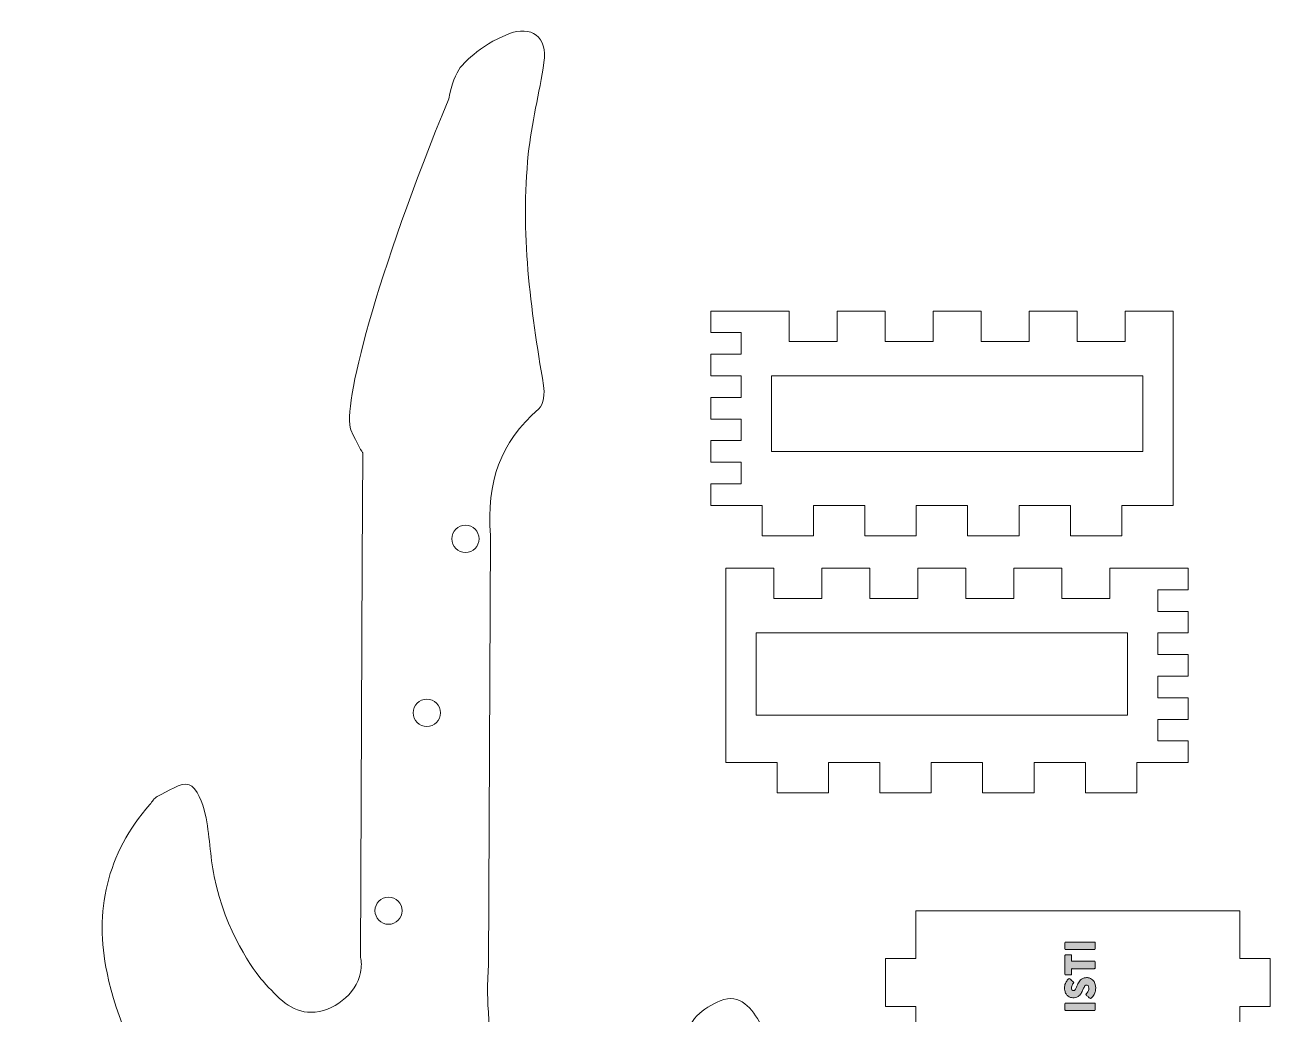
# Model space of a CAD drawing. Header units: millimetres. Extents: x 33 to 239, y -25 to 292.
# Drawn here: x 33.2 to 238.2, y 128.9 to 291.7 of the extents above; entities that cross this region are included whole.
import ezdxf

# ---------------------------------------------------------------- set-up
doc = ezdxf.new("R2010")
doc.units = ezdxf.units.MM
doc.header["$MEASUREMENT"] = 0
doc.layers.add('Layer 1', color=7, linetype='Continuous', lineweight=0)

msp = doc.modelspace()

# ---------------------------------------------------------------- hatches: boundary and pattern name
at = {"layer": 'Layer 1', "true_color": 0x8c8f8e, "transparency": 33554687}
h = msp.add_hatch(color=252, dxfattribs=at)
h.dxf.hatch_style = 2
edge = h.paths.add_edge_path()
edge.add_spline(control_points=[(209.37, 140.72), (209.43, 140.64), (209.43, 140.64), (209.43, 140.53), (209.43, 140.24), (209.43, 139.95), (209.43, 139.66), (209.43, 139.64), (209.43, 139.62), (209.43, 139.6), (209.44, 139.53), (209.38, 139.47), (209.31, 139.47), (209.28, 139.47), (209.25, 139.47), (209.23, 139.47), (207.7, 139.47), (206.17, 139.47), (204.65, 139.47), (204.62, 139.47), (204.59, 139.47), (204.56, 139.47), (204.49, 139.48), (204.44, 139.53), (204.44, 139.6), (204.44, 139.73), (204.44, 139.85), (204.44, 139.98), (204.44, 140.15), (204.44, 140.33), (204.44, 140.5), (204.44, 140.59), (204.45, 140.66), (204.51, 140.72), (206.13, 140.72), (207.75, 140.72), (209.37, 140.72)], knot_values=[0, 0, 0, 0, 1, 1, 1, 2, 2, 2, 3, 3, 3, 4, 4, 4, 5, 5, 5, 6, 6, 6, 7, 7, 7, 8, 8, 8, 9, 9, 9, 10, 10, 10, 11, 11, 11, 12, 12, 12, 12], degree=3, periodic=0)
h = msp.add_hatch(color=252, dxfattribs=at)
h.dxf.hatch_style = 2
edge = h.paths.add_edge_path()
edge.add_spline(control_points=[(207.45, 136.34), (206.86, 136.34), (206.28, 136.34), (205.69, 136.34), (205.66, 136.34), (205.63, 136.35), (205.6, 136.34), (205.55, 136.34), (205.54, 136.33), (205.54, 136.29), (205.54, 136.19), (205.54, 136.09), (205.54, 135.99), (205.54, 135.82), (205.54, 135.66), (205.54, 135.5), (205.54, 135.47), (205.54, 135.44), (205.54, 135.42), (205.54, 135.35), (205.5, 135.32), (205.44, 135.31), (205.42, 135.31), (205.4, 135.31), (205.37, 135.31), (205.12, 135.31), (204.87, 135.31), (204.62, 135.31), (204.5, 135.3), (204.44, 135.34), (204.44, 135.49), (204.44, 136.48), (204.44, 137.46), (204.44, 138.45), (204.44, 138.47), (204.44, 138.49), (204.44, 138.5), (204.45, 138.57), (204.48, 138.62), (204.55, 138.63), (204.58, 138.63), (204.6, 138.63), (204.63, 138.63), (204.87, 138.63), (205.11, 138.63), (205.35, 138.63), (205.39, 138.63), (205.44, 138.63), (205.48, 138.62), (205.52, 138.6), (205.54, 138.58), (205.54, 138.53), (205.54, 138.5), (205.54, 138.47), (205.54, 138.44), (205.54, 138.2), (205.54, 137.97), (205.54, 137.73), (205.54, 137.7), (205.54, 137.67), (205.54, 137.64), (205.55, 137.6), (205.56, 137.59), (205.59, 137.59), (205.63, 137.59), (205.67, 137.59), (205.71, 137.59), (206.88, 137.59), (208.05, 137.59), (209.22, 137.59), (209.26, 137.59), (209.29, 137.59), (209.33, 137.58), (209.39, 137.58), (209.42, 137.55), (209.43, 137.48), (209.43, 137.46), (209.43, 137.44), (209.43, 137.42), (209.43, 137.11), (209.43, 136.81), (209.43, 136.51), (209.43, 136.49), (209.43, 136.47), (209.43, 136.45), (209.42, 136.4), (209.38, 136.35), (209.33, 136.35), (209.29, 136.34), (209.26, 136.34), (209.23, 136.34), (208.63, 136.34), (208.04, 136.34), (207.45, 136.34)], knot_values=[0, 0, 0, 0, 1, 1, 1, 2, 2, 2, 3, 3, 3, 4, 4, 4, 5, 5, 5, 6, 6, 6, 7, 7, 7, 8, 8, 8, 9, 9, 9, 10, 10, 10, 11, 11, 11, 12, 12, 12, 13, 13, 13, 14, 14, 14, 15, 15, 15, 16, 16, 16, 17, 17, 17, 18, 18, 18, 19, 19, 19, 20, 20, 20, 21, 21, 21, 22, 22, 22, 23, 23, 23, 24, 24, 24, 25, 25, 25, 26, 26, 26, 27, 27, 27, 28, 28, 28, 29, 29, 29, 30, 30, 30, 31, 31, 31, 31], degree=3, periodic=0)
h = msp.add_hatch(color=252, dxfattribs=at)
h.dxf.hatch_style = 2
edge = h.paths.add_edge_path()
edge.add_spline(control_points=[(204.39, 133.16), (204.38, 133.41), (204.43, 133.65), (204.52, 133.89), (204.59, 134.08), (204.7, 134.26), (204.83, 134.43), (204.9, 134.51), (204.97, 134.59), (205.04, 134.67), (205.11, 134.73), (205.17, 134.74), (205.24, 134.68), (205.34, 134.59), (205.45, 134.5), (205.55, 134.42), (205.64, 134.35), (205.72, 134.27), (205.81, 134.2), (205.96, 134.08), (205.91, 134.03), (205.84, 133.93), (205.75, 133.83), (205.68, 133.71), (205.62, 133.59), (205.53, 133.42), (205.5, 133.23), (205.54, 133.04), (205.6, 132.76), (205.83, 132.7), (206, 132.77), (206.07, 132.79), (206.12, 132.84), (206.16, 132.9), (206.2, 132.96), (206.23, 133.02), (206.26, 133.09), (206.38, 133.34), (206.48, 133.6), (206.6, 133.85), (206.71, 134.08), (206.83, 134.3), (207.02, 134.48), (207.24, 134.71), (207.52, 134.84), (207.84, 134.85), (208.04, 134.87), (208.24, 134.87), (208.43, 134.81), (208.72, 134.74), (208.95, 134.58), (209.13, 134.35), (209.29, 134.16), (209.38, 133.94), (209.45, 133.71), (209.49, 133.53), (209.51, 133.36), (209.52, 133.19), (209.52, 133.01), (209.5, 132.83), (209.46, 132.65), (209.42, 132.45), (209.35, 132.26), (209.25, 132.08), (209.13, 131.85), (208.97, 131.66), (208.77, 131.5), (208.76, 131.48), (208.74, 131.47), (208.72, 131.46), (208.66, 131.42), (208.63, 131.42), (208.56, 131.47), (208.49, 131.53), (208.41, 131.59), (208.34, 131.66), (208.22, 131.76), (208.1, 131.87), (207.98, 131.97), (207.87, 132.07), (207.87, 132.09), (207.96, 132.21), (208.05, 132.31), (208.14, 132.42), (208.22, 132.54), (208.37, 132.8), (208.42, 133.07), (208.35, 133.36), (208.32, 133.5), (208.24, 133.61), (208.09, 133.65), (207.96, 133.68), (207.82, 133.64), (207.74, 133.54), (207.7, 133.49), (207.67, 133.44), (207.65, 133.38), (207.57, 133.21), (207.49, 133.04), (207.41, 132.87), (207.32, 132.67), (207.24, 132.47), (207.12, 132.28), (206.99, 132.07), (206.83, 131.88), (206.61, 131.74), (206.48, 131.66), (206.35, 131.61), (206.2, 131.58), (206.05, 131.54), (205.9, 131.54), (205.75, 131.55), (205.47, 131.56), (205.2, 131.64), (204.97, 131.82), (204.84, 131.92), (204.73, 132.04), (204.64, 132.18), (204.54, 132.35), (204.47, 132.53), (204.43, 132.72), (204.4, 132.87), (204.38, 133.01), (204.39, 133.16)], knot_values=[0, 0, 0, 0, 1, 1, 1, 2, 2, 2, 3, 3, 3, 4, 4, 4, 5, 5, 5, 6, 6, 6, 7, 7, 7, 8, 8, 8, 9, 9, 9, 10, 10, 10, 11, 11, 11, 12, 12, 12, 13, 13, 13, 14, 14, 14, 15, 15, 15, 16, 16, 16, 17, 17, 17, 18, 18, 18, 19, 19, 19, 20, 20, 20, 21, 21, 21, 22, 22, 22, 23, 23, 23, 24, 24, 24, 25, 25, 25, 26, 26, 26, 27, 27, 27, 28, 28, 28, 29, 29, 29, 30, 30, 30, 31, 31, 31, 32, 32, 32, 33, 33, 33, 34, 34, 34, 35, 35, 35, 36, 36, 36, 37, 37, 37, 38, 38, 38, 39, 39, 39, 40, 40, 40, 41, 41, 41, 41], degree=3, periodic=0)
h = msp.add_hatch(color=252, dxfattribs=at)
h.dxf.hatch_style = 2
edge = h.paths.add_edge_path()
edge.add_spline(control_points=[(206.95, 130.68), (207.7, 130.68), (208.46, 130.68), (209.22, 130.68), (209.25, 130.68), (209.29, 130.68), (209.33, 130.68), (209.39, 130.68), (209.42, 130.64), (209.43, 130.59), (209.43, 130.56), (209.43, 130.53), (209.43, 130.51), (209.43, 130.21), (209.43, 129.91), (209.43, 129.61), (209.43, 129.59), (209.43, 129.57), (209.43, 129.54), (209.42, 129.48), (209.39, 129.45), (209.33, 129.44), (209.3, 129.44), (209.27, 129.44), (209.25, 129.44), (207.71, 129.44), (206.17, 129.44), (204.63, 129.44), (204.6, 129.44), (204.58, 129.44), (204.55, 129.44), (204.49, 129.45), (204.45, 129.5), (204.44, 129.56), (204.44, 129.58), (204.44, 129.61), (204.44, 129.64), (204.44, 129.92), (204.44, 130.2), (204.44, 130.48), (204.44, 130.65), (204.48, 130.69), (204.64, 130.68), (205.41, 130.68), (206.18, 130.68), (206.95, 130.68)], knot_values=[0, 0, 0, 0, 1, 1, 1, 2, 2, 2, 3, 3, 3, 4, 4, 4, 5, 5, 5, 6, 6, 6, 7, 7, 7, 8, 8, 8, 9, 9, 9, 10, 10, 10, 11, 11, 11, 12, 12, 12, 13, 13, 13, 14, 14, 14, 15, 15, 15, 15], degree=3, periodic=0)

# ---------------------------------------------------------------- linework, layer by layer
at = {"layer": 'Layer 1', "color": 1, "lineweight": 0, "true_color": 0xff0000}
for p, q in [((159.05, 244.61), (146.14, 244.61)), ((146.14, 244.61), (146.14, 241.06)), ((159.05, 239.61), (159.05, 244.61)), ((174.85, 244.61), (166.95, 244.61)), ((166.95, 244.61), (166.95, 239.61)), ((174.85, 239.61), (174.85, 244.61)), ((190.65, 244.61), (182.75, 244.61)), ((182.75, 244.61), (182.75, 239.61)), ((190.65, 239.61), (190.65, 244.61)), ((206.46, 244.61), (198.56, 244.61)), ((198.56, 244.61), (198.56, 239.61)), ((206.46, 239.61), (206.46, 244.61)), ((222.26, 244.61), (214.36, 244.61)), ((214.36, 244.61), (214.36, 239.61)), ((222.26, 212.61), (222.26, 244.61)), ((146.14, 241.06), (151.14, 241.06)), ((151.14, 241.06), (151.14, 237.5)), ((166.95, 239.61), (159.05, 239.61)), ((182.75, 239.61), (174.85, 239.61)), ((198.56, 239.61), (190.65, 239.61)), ((214.36, 239.61), (206.46, 239.61)), ((146.14, 237.5), (146.14, 233.95)), ((151.14, 237.5), (146.14, 237.5)), ((146.14, 233.95), (151.14, 233.95)), ((151.14, 233.95), (151.14, 230.39)), ((151.14, 230.39), (146.14, 230.39)), ((146.14, 230.39), (146.14, 226.83)), ((146.14, 226.83), (151.14, 226.83)), ((151.14, 226.83), (151.14, 223.28)), ((151.14, 223.28), (146.14, 223.28)), ((146.14, 223.28), (146.14, 219.72)), ((88.83, 221.28), (88.77, 203.42)), ((146.14, 219.72), (151.14, 219.72)), ((151.14, 219.72), (151.14, 216.17)), ((151.14, 216.17), (146.14, 216.17)), ((146.14, 216.17), (146.14, 212.61)), ((146.14, 212.61), (154.6, 212.61)), ((154.6, 212.61), (154.6, 207.61)), ((163.06, 207.61), (163.06, 212.61)), ((163.06, 212.61), (171.52, 212.61)), ((171.52, 212.61), (171.52, 207.61)), ((179.97, 207.61), (179.97, 212.61)), ((179.97, 212.61), (188.43, 212.61)), ((188.43, 212.61), (188.43, 207.61)), ((196.89, 207.61), (196.89, 212.61)), ((196.89, 212.61), (205.35, 212.61)), ((205.35, 212.61), (205.35, 207.61)), ((213.81, 207.61), (213.81, 212.61)), ((213.81, 212.61), (222.26, 212.61)), ((109.56, 136.69), (109.85, 207.67)), ((154.6, 207.61), (163.06, 207.61)), ((171.52, 207.61), (179.97, 207.61)), ((188.43, 207.61), (196.89, 207.61)), ((205.35, 207.61), (213.81, 207.61)), ((88.77, 203.42), (88.5, 138.18)), ((148.61, 202.28), (148.61, 170.28)), ((156.52, 202.28), (148.61, 202.28)), ((156.52, 197.28), (156.52, 202.28)), ((172.32, 202.28), (164.42, 202.28)), ((164.42, 202.28), (164.42, 197.28)), ((172.32, 197.28), (172.32, 202.28)), ((188.12, 202.28), (180.22, 202.28)), ((180.22, 202.28), (180.22, 197.28)), ((188.12, 197.28), (188.12, 202.28)), ((203.93, 202.28), (196.03, 202.28)), ((196.03, 202.28), (196.03, 197.28)), ((203.93, 197.28), (203.93, 202.28)), ((224.73, 202.28), (211.83, 202.28)), ((211.83, 202.28), (211.83, 197.28)), ((224.73, 198.72), (224.73, 202.28)), ((164.42, 197.28), (156.52, 197.28)), ((180.22, 197.28), (172.32, 197.28)), ((196.03, 197.28), (188.12, 197.28)), ((211.83, 197.28), (203.93, 197.28)), ((219.73, 195.17), (219.73, 198.72)), ((219.73, 198.72), (224.73, 198.72)), ((224.73, 195.17), (219.73, 195.17)), ((224.73, 191.61), (224.73, 195.17)), ((219.73, 188.06), (219.73, 191.61)), ((219.73, 191.61), (224.73, 191.61)), ((224.73, 188.06), (219.73, 188.06)), ((224.73, 184.5), (224.73, 188.06)), ((219.73, 180.95), (219.73, 184.5)), ((219.73, 184.5), (224.73, 184.5)), ((224.73, 180.95), (219.73, 180.95)), ((224.73, 177.39), (224.73, 180.95)), ((219.73, 173.83), (219.73, 177.39)), ((219.73, 177.39), (224.73, 177.39)), ((224.73, 173.83), (219.73, 173.83)), ((224.73, 170.28), (224.73, 173.83)), ((148.61, 170.28), (157.07, 170.28)), ((157.07, 170.28), (157.07, 165.28)), ((165.53, 165.28), (165.53, 170.28)), ((165.53, 170.28), (173.99, 170.28)), ((173.99, 170.28), (173.99, 165.28)), ((182.44, 165.28), (182.44, 170.28)), ((182.44, 170.28), (190.9, 170.28)), ((190.9, 170.28), (190.9, 165.28)), ((199.36, 165.28), (199.36, 170.28)), ((199.36, 170.28), (207.82, 170.28)), ((207.82, 170.28), (207.82, 165.28)), ((216.28, 165.28), (216.28, 170.28)), ((216.28, 170.28), (224.73, 170.28)), ((157.07, 165.28), (165.53, 165.28)), ((173.99, 165.28), (182.44, 165.28)), ((190.9, 165.28), (199.36, 165.28)), ((207.82, 165.28), (216.28, 165.28))]:
    msp.add_line(p, q, dxfattribs=at)
for points in [[(165.53, 239.61)], [(160.47, 197.28)], [(161.95, 197.28)], [(163.06, 197.28)], [(233.23, 122.19), (233.23, 130.09), (238.23, 130.09), (238.23, 137.99), (233.23, 137.99), (233.23, 145.89), (179.89, 145.89), (179.89, 137.99), (174.89, 137.99), (174.89, 130.09), (179.89, 130.09), (179.89, 122.19)]]:
    msp.add_lwpolyline(points, dxfattribs=at)
for points in [[(217.26, 233.95), (217.26, 221.5), (156.14, 221.5), (156.14, 233.95)], [(153.61, 178.07), (153.61, 191.61), (214.73, 191.61), (214.73, 178.07)]]:
    msp.add_lwpolyline(points, close=True, dxfattribs=at)
for centre in [(105.75, 207.11), (99.39, 178.46), (93.09, 145.89)]:
    msp.add_circle(centre, 2.24, dxfattribs=at)
for points, knots in [([(109.85, 207.67), (109.24, 216.48), (111.39, 222.95), (117.85, 228.52), (118.64, 229.21), (118.83, 231.14), (118.62, 232.38), (116.44, 244.99), (114.78, 257.64), (116.1, 270.44), (116.62, 275.51), (117.92, 280.5), (118.68, 285.55), (119.31, 289.76), (116.62, 291.73), (112.76, 290.21), (107.97, 288.33), (105.13, 285.05), (104.9, 284.7), (104.3, 283.75), (103.37, 282.02), (103.01, 279.55)], [0, 0, 0, 0, 1, 1, 1, 2, 2, 2, 3, 3, 3, 4, 4, 4, 5, 5, 5, 6, 6, 6, 7, 7, 7, 7]), ([(103.01, 279.55), (91.06, 250.7), (85.4, 228.65), (86.9, 225.07), (87.92, 222.63), (88.83, 221.28), (88.83, 221.28)], [0, 0, 0, 0, 1, 1, 1, 2, 2, 2, 2]), ([(80.37, 129.16), (77.1, 129.13), (74.89, 131.56), (72.44, 134.26), (70.92, 135.94), (66.23, 142.4), (64.38, 151.53), (63.69, 154.91), (63.65, 158.42), (62.91, 161.78), (62.5, 163.59), (61.56, 166.17), (60.25, 166.63), (58.89, 167.11), (56.75, 165.48), (55, 164.67)], [0, 0, 0, 0, 1, 1, 1, 2, 2, 2, 3, 3, 3, 4, 4, 4, 5, 5, 5, 5]), ([(55, 164.67), (54.5, 164.44), (54.18, 163.82), (53.78, 163.38), (46.69, 155.34), (44.61, 145.65), (46.74, 135.64), (48.35, 128.08), (51.8, 120.85), (54.93, 113.69), (58.84, 104.74), (62.62, 95.68), (60.35, 85.81), (58.88, 79.42), (56.23, 73.21), (53.42, 67.24), (48.82, 57.44), (43.13, 48.14), (38.88, 38.22), (33.75, 26.26), (33.22, 14.12), (41.51, 2.94), (48.41, -6.37), (57.18, -13.36), (67.96, -17.69), (76.77, -21.23), (86.04, -22.72), (95.45, -23.58), (108.23, -24.75), (120.99, -24.73), (133.48, -21.58), (143.4, -19.07), (152.69, -14.93), (159.56, -6.92), (168.94, 4.03), (170.19, 16.69), (165.41, 29.66), (161.43, 40.45), (156.28, 50.83), (151.24, 61.19), (145.86, 72.27), (145.64, 83.1), (151.2, 94.13), (152.9, 97.51), (154.44, 101.03), (155.6, 104.63), (158.06, 112.24), (158.27, 119.88), (154.37, 127.16), (153.01, 129.7), (150.98, 132.42), (147.7, 131.05), (144.84, 129.85), (142.27, 127.94), (141.83, 124.04), (141.46, 120.8), (140.28, 117.56), (138.95, 114.55), (138.61, 113.77), (136.4, 109.21), (131.73, 107.18), (125.48, 104.48), (119.04, 108.17), (118.74, 108.35), (110.1, 113.48), (109.61, 126.34), (109.42, 131.39), (109.33, 133.63), (109.45, 135.48), (109.56, 136.69)], [0, 0, 0, 0, 1, 1, 1, 2, 2, 2, 3, 3, 3, 4, 4, 4, 5, 5, 5, 6, 6, 6, 7, 7, 7, 8, 8, 8, 9, 9, 9, 10, 10, 10, 11, 11, 11, 12, 12, 12, 13, 13, 13, 14, 14, 14, 15, 15, 15, 16, 16, 16, 17, 17, 17, 18, 18, 18, 19, 19, 19, 20, 20, 20, 21, 21, 21, 22, 22, 22, 23, 23, 23, 23]), ([(88.5, 138.18), (88.61, 137.55), (88.69, 136.69), (88.49, 135.71), (87.77, 132.08), (83.88, 129.2), (80.37, 129.16)], [0, 0, 0, 0, 1, 1, 1, 2, 2, 2, 2])]:
    msp.add_open_spline(points, degree=3, knots=knots, dxfattribs=at)
at = {"layer": 'Layer 1', "color": 18, "lineweight": 0, "true_color": 0x000000}
for points, knots in [([(209.37, 140.72), (209.43, 140.64), (209.43, 140.64), (209.43, 140.53), (209.43, 140.24), (209.43, 139.95), (209.43, 139.66), (209.43, 139.64), (209.43, 139.62), (209.43, 139.6), (209.44, 139.53), (209.38, 139.47), (209.31, 139.47), (209.28, 139.47), (209.25, 139.47), (209.23, 139.47), (207.7, 139.47), (206.17, 139.47), (204.65, 139.47), (204.62, 139.47), (204.59, 139.47), (204.56, 139.47), (204.49, 139.48), (204.44, 139.53), (204.44, 139.6), (204.44, 139.73), (204.44, 139.85), (204.44, 139.98), (204.44, 140.15), (204.44, 140.33), (204.44, 140.5), (204.44, 140.59), (204.45, 140.66), (204.51, 140.72), (206.13, 140.72), (207.75, 140.72), (209.37, 140.72)], [0, 0, 0, 0, 1, 1, 1, 2, 2, 2, 3, 3, 3, 4, 4, 4, 5, 5, 5, 6, 6, 6, 7, 7, 7, 8, 8, 8, 9, 9, 9, 10, 10, 10, 11, 11, 11, 12, 12, 12, 12]), ([(207.45, 136.34), (208.04, 136.34), (208.63, 136.34), (209.23, 136.34), (209.26, 136.34), (209.29, 136.34), (209.33, 136.35), (209.38, 136.35), (209.42, 136.4), (209.43, 136.45), (209.43, 136.47), (209.43, 136.49), (209.43, 136.51), (209.43, 136.81), (209.43, 137.11), (209.43, 137.42), (209.43, 137.44), (209.43, 137.46), (209.43, 137.48), (209.42, 137.55), (209.39, 137.58), (209.33, 137.58), (209.29, 137.59), (209.26, 137.59), (209.22, 137.59), (208.05, 137.59), (206.88, 137.59), (205.71, 137.59), (205.67, 137.59), (205.63, 137.59), (205.59, 137.59), (205.56, 137.59), (205.55, 137.6), (205.54, 137.64), (205.54, 137.67), (205.54, 137.7), (205.54, 137.73), (205.54, 137.97), (205.54, 138.2), (205.54, 138.44), (205.54, 138.47), (205.54, 138.5), (205.54, 138.53), (205.54, 138.58), (205.52, 138.6), (205.48, 138.62), (205.44, 138.63), (205.39, 138.63), (205.35, 138.63), (205.11, 138.63), (204.87, 138.63), (204.63, 138.63), (204.6, 138.63), (204.58, 138.63), (204.55, 138.63), (204.48, 138.62), (204.45, 138.57), (204.44, 138.5), (204.44, 138.49), (204.44, 138.47), (204.44, 138.45), (204.44, 137.46), (204.44, 136.48), (204.44, 135.49), (204.44, 135.34), (204.5, 135.3), (204.62, 135.31), (204.87, 135.31), (205.12, 135.31), (205.37, 135.31), (205.4, 135.31), (205.42, 135.31), (205.44, 135.31), (205.5, 135.32), (205.54, 135.35), (205.54, 135.42), (205.54, 135.44), (205.54, 135.47), (205.54, 135.5), (205.54, 135.66), (205.54, 135.82), (205.54, 135.99), (205.54, 136.09), (205.54, 136.19), (205.54, 136.29), (205.54, 136.33), (205.55, 136.34), (205.6, 136.34), (205.63, 136.35), (205.66, 136.34), (205.69, 136.34), (206.28, 136.34), (206.86, 136.34), (207.45, 136.34)], [0, 0, 0, 0, 1, 1, 1, 2, 2, 2, 3, 3, 3, 4, 4, 4, 5, 5, 5, 6, 6, 6, 7, 7, 7, 8, 8, 8, 9, 9, 9, 10, 10, 10, 11, 11, 11, 12, 12, 12, 13, 13, 13, 14, 14, 14, 15, 15, 15, 16, 16, 16, 17, 17, 17, 18, 18, 18, 19, 19, 19, 20, 20, 20, 21, 21, 21, 22, 22, 22, 23, 23, 23, 24, 24, 24, 25, 25, 25, 26, 26, 26, 27, 27, 27, 28, 28, 28, 29, 29, 29, 30, 30, 30, 31, 31, 31, 31]), ([(207.45, 136.34), (206.86, 136.34), (206.28, 136.34), (205.69, 136.34), (205.66, 136.34), (205.63, 136.35), (205.6, 136.34), (205.55, 136.34), (205.54, 136.33), (205.54, 136.29), (205.54, 136.19), (205.54, 136.09), (205.54, 135.99), (205.54, 135.82), (205.54, 135.66), (205.54, 135.5), (205.54, 135.47), (205.54, 135.44), (205.54, 135.42), (205.54, 135.35), (205.5, 135.32), (205.44, 135.31), (205.42, 135.31), (205.4, 135.31), (205.37, 135.31), (205.12, 135.31), (204.87, 135.31), (204.62, 135.31), (204.5, 135.3), (204.44, 135.34), (204.44, 135.49), (204.44, 136.48), (204.44, 137.46), (204.44, 138.45), (204.44, 138.47), (204.44, 138.49), (204.44, 138.5), (204.45, 138.57), (204.48, 138.62), (204.55, 138.63), (204.58, 138.63), (204.6, 138.63), (204.63, 138.63), (204.87, 138.63), (205.11, 138.63), (205.35, 138.63), (205.39, 138.63), (205.44, 138.63), (205.48, 138.62), (205.52, 138.6), (205.54, 138.58), (205.54, 138.53), (205.54, 138.5), (205.54, 138.47), (205.54, 138.44), (205.54, 138.2), (205.54, 137.97), (205.54, 137.73), (205.54, 137.7), (205.54, 137.67), (205.54, 137.64), (205.55, 137.6), (205.56, 137.59), (205.59, 137.59), (205.63, 137.59), (205.67, 137.59), (205.71, 137.59), (206.88, 137.59), (208.05, 137.59), (209.22, 137.59), (209.26, 137.59), (209.29, 137.59), (209.33, 137.58), (209.39, 137.58), (209.42, 137.55), (209.43, 137.48), (209.43, 137.46), (209.43, 137.44), (209.43, 137.42), (209.43, 137.11), (209.43, 136.81), (209.43, 136.51), (209.43, 136.49), (209.43, 136.47), (209.43, 136.45), (209.42, 136.4), (209.38, 136.35), (209.33, 136.35), (209.29, 136.34), (209.26, 136.34), (209.23, 136.34), (208.63, 136.34), (208.04, 136.34), (207.45, 136.34)], [0, 0, 0, 0, 1, 1, 1, 2, 2, 2, 3, 3, 3, 4, 4, 4, 5, 5, 5, 6, 6, 6, 7, 7, 7, 8, 8, 8, 9, 9, 9, 10, 10, 10, 11, 11, 11, 12, 12, 12, 13, 13, 13, 14, 14, 14, 15, 15, 15, 16, 16, 16, 17, 17, 17, 18, 18, 18, 19, 19, 19, 20, 20, 20, 21, 21, 21, 22, 22, 22, 23, 23, 23, 24, 24, 24, 25, 25, 25, 26, 26, 26, 27, 27, 27, 28, 28, 28, 29, 29, 29, 30, 30, 30, 31, 31, 31, 31]), ([(204.39, 133.16), (204.38, 133.01), (204.4, 132.87), (204.43, 132.72), (204.47, 132.53), (204.54, 132.35), (204.64, 132.18), (204.73, 132.04), (204.84, 131.92), (204.97, 131.82), (205.2, 131.64), (205.47, 131.56), (205.75, 131.55), (205.9, 131.54), (206.05, 131.54), (206.2, 131.58), (206.35, 131.61), (206.48, 131.66), (206.61, 131.74), (206.83, 131.88), (206.99, 132.07), (207.12, 132.28), (207.24, 132.47), (207.32, 132.67), (207.41, 132.87), (207.49, 133.04), (207.57, 133.21), (207.65, 133.38), (207.67, 133.44), (207.7, 133.49), (207.74, 133.54), (207.82, 133.64), (207.96, 133.68), (208.09, 133.65), (208.24, 133.61), (208.32, 133.5), (208.35, 133.36), (208.42, 133.07), (208.37, 132.8), (208.22, 132.54), (208.14, 132.42), (208.05, 132.31), (207.96, 132.21), (207.87, 132.09), (207.87, 132.07), (207.98, 131.97), (208.1, 131.87), (208.22, 131.76), (208.34, 131.66), (208.41, 131.59), (208.49, 131.53), (208.56, 131.47), (208.63, 131.42), (208.66, 131.42), (208.72, 131.46), (208.74, 131.47), (208.76, 131.48), (208.77, 131.5), (208.97, 131.66), (209.13, 131.85), (209.25, 132.08), (209.35, 132.26), (209.42, 132.45), (209.46, 132.65), (209.5, 132.83), (209.52, 133.01), (209.52, 133.19), (209.51, 133.36), (209.49, 133.53), (209.45, 133.71), (209.38, 133.94), (209.29, 134.16), (209.13, 134.35), (208.95, 134.58), (208.72, 134.74), (208.43, 134.81), (208.24, 134.87), (208.04, 134.87), (207.84, 134.85), (207.52, 134.84), (207.24, 134.71), (207.02, 134.48), (206.83, 134.3), (206.71, 134.08), (206.6, 133.85), (206.48, 133.6), (206.38, 133.34), (206.26, 133.09), (206.23, 133.02), (206.2, 132.96), (206.16, 132.9), (206.12, 132.84), (206.07, 132.79), (206, 132.77), (205.83, 132.7), (205.6, 132.76), (205.54, 133.04), (205.5, 133.23), (205.53, 133.42), (205.62, 133.59), (205.68, 133.71), (205.75, 133.83), (205.84, 133.93), (205.91, 134.03), (205.96, 134.08), (205.81, 134.2), (205.72, 134.27), (205.64, 134.35), (205.55, 134.42), (205.45, 134.5), (205.34, 134.59), (205.24, 134.68), (205.17, 134.74), (205.11, 134.73), (205.04, 134.67), (204.97, 134.59), (204.9, 134.51), (204.83, 134.43), (204.7, 134.26), (204.59, 134.08), (204.52, 133.89), (204.43, 133.65), (204.38, 133.41), (204.39, 133.16)], [0, 0, 0, 0, 1, 1, 1, 2, 2, 2, 3, 3, 3, 4, 4, 4, 5, 5, 5, 6, 6, 6, 7, 7, 7, 8, 8, 8, 9, 9, 9, 10, 10, 10, 11, 11, 11, 12, 12, 12, 13, 13, 13, 14, 14, 14, 15, 15, 15, 16, 16, 16, 17, 17, 17, 18, 18, 18, 19, 19, 19, 20, 20, 20, 21, 21, 21, 22, 22, 22, 23, 23, 23, 24, 24, 24, 25, 25, 25, 26, 26, 26, 27, 27, 27, 28, 28, 28, 29, 29, 29, 30, 30, 30, 31, 31, 31, 32, 32, 32, 33, 33, 33, 34, 34, 34, 35, 35, 35, 36, 36, 36, 37, 37, 37, 38, 38, 38, 39, 39, 39, 40, 40, 40, 41, 41, 41, 41]), ([(204.39, 133.16), (204.38, 133.41), (204.43, 133.65), (204.52, 133.89), (204.59, 134.08), (204.7, 134.26), (204.83, 134.43), (204.9, 134.51), (204.97, 134.59), (205.04, 134.67), (205.11, 134.73), (205.17, 134.74), (205.24, 134.68), (205.34, 134.59), (205.45, 134.5), (205.55, 134.42), (205.64, 134.35), (205.72, 134.27), (205.81, 134.2), (205.96, 134.08), (205.91, 134.03), (205.84, 133.93), (205.75, 133.83), (205.68, 133.71), (205.62, 133.59), (205.53, 133.42), (205.5, 133.23), (205.54, 133.04), (205.6, 132.76), (205.83, 132.7), (206, 132.77), (206.07, 132.79), (206.12, 132.84), (206.16, 132.9), (206.2, 132.96), (206.23, 133.02), (206.26, 133.09), (206.38, 133.34), (206.48, 133.6), (206.6, 133.85), (206.71, 134.08), (206.83, 134.3), (207.02, 134.48), (207.24, 134.71), (207.52, 134.84), (207.84, 134.85), (208.04, 134.87), (208.24, 134.87), (208.43, 134.81), (208.72, 134.74), (208.95, 134.58), (209.13, 134.35), (209.29, 134.16), (209.38, 133.94), (209.45, 133.71), (209.49, 133.53), (209.51, 133.36), (209.52, 133.19), (209.52, 133.01), (209.5, 132.83), (209.46, 132.65), (209.42, 132.45), (209.35, 132.26), (209.25, 132.08), (209.13, 131.85), (208.97, 131.66), (208.77, 131.5), (208.76, 131.48), (208.74, 131.47), (208.72, 131.46), (208.66, 131.42), (208.63, 131.42), (208.56, 131.47), (208.49, 131.53), (208.41, 131.59), (208.34, 131.66), (208.22, 131.76), (208.1, 131.87), (207.98, 131.97), (207.87, 132.07), (207.87, 132.09), (207.96, 132.21), (208.05, 132.31), (208.14, 132.42), (208.22, 132.54), (208.37, 132.8), (208.42, 133.07), (208.35, 133.36), (208.32, 133.5), (208.24, 133.61), (208.09, 133.65), (207.96, 133.68), (207.82, 133.64), (207.74, 133.54), (207.7, 133.49), (207.67, 133.44), (207.65, 133.38), (207.57, 133.21), (207.49, 133.04), (207.41, 132.87), (207.32, 132.67), (207.24, 132.47), (207.12, 132.28), (206.99, 132.07), (206.83, 131.88), (206.61, 131.74), (206.48, 131.66), (206.35, 131.61), (206.2, 131.58), (206.05, 131.54), (205.9, 131.54), (205.75, 131.55), (205.47, 131.56), (205.2, 131.64), (204.97, 131.82), (204.84, 131.92), (204.73, 132.04), (204.64, 132.18), (204.54, 132.35), (204.47, 132.53), (204.43, 132.72), (204.4, 132.87), (204.38, 133.01), (204.39, 133.16)], [0, 0, 0, 0, 1, 1, 1, 2, 2, 2, 3, 3, 3, 4, 4, 4, 5, 5, 5, 6, 6, 6, 7, 7, 7, 8, 8, 8, 9, 9, 9, 10, 10, 10, 11, 11, 11, 12, 12, 12, 13, 13, 13, 14, 14, 14, 15, 15, 15, 16, 16, 16, 17, 17, 17, 18, 18, 18, 19, 19, 19, 20, 20, 20, 21, 21, 21, 22, 22, 22, 23, 23, 23, 24, 24, 24, 25, 25, 25, 26, 26, 26, 27, 27, 27, 28, 28, 28, 29, 29, 29, 30, 30, 30, 31, 31, 31, 32, 32, 32, 33, 33, 33, 34, 34, 34, 35, 35, 35, 36, 36, 36, 37, 37, 37, 38, 38, 38, 39, 39, 39, 40, 40, 40, 41, 41, 41, 41]), ([(206.95, 130.68), (206.18, 130.68), (205.41, 130.68), (204.64, 130.68), (204.48, 130.69), (204.44, 130.65), (204.44, 130.48), (204.44, 130.2), (204.44, 129.92), (204.44, 129.64), (204.44, 129.61), (204.44, 129.58), (204.44, 129.56), (204.45, 129.5), (204.49, 129.45), (204.55, 129.44), (204.58, 129.44), (204.6, 129.44), (204.63, 129.44), (206.17, 129.44), (207.71, 129.44), (209.25, 129.44), (209.27, 129.44), (209.3, 129.44), (209.33, 129.44), (209.39, 129.45), (209.42, 129.48), (209.43, 129.54), (209.43, 129.57), (209.43, 129.59), (209.43, 129.61), (209.43, 129.91), (209.43, 130.21), (209.43, 130.51), (209.43, 130.53), (209.43, 130.56), (209.43, 130.59), (209.42, 130.64), (209.39, 130.68), (209.33, 130.68), (209.29, 130.68), (209.25, 130.68), (209.22, 130.68), (208.46, 130.68), (207.7, 130.68), (206.95, 130.68)], [0, 0, 0, 0, 1, 1, 1, 2, 2, 2, 3, 3, 3, 4, 4, 4, 5, 5, 5, 6, 6, 6, 7, 7, 7, 8, 8, 8, 9, 9, 9, 10, 10, 10, 11, 11, 11, 12, 12, 12, 13, 13, 13, 14, 14, 14, 15, 15, 15, 15]), ([(206.95, 130.68), (207.7, 130.68), (208.46, 130.68), (209.22, 130.68), (209.25, 130.68), (209.29, 130.68), (209.33, 130.68), (209.39, 130.68), (209.42, 130.64), (209.43, 130.59), (209.43, 130.56), (209.43, 130.53), (209.43, 130.51), (209.43, 130.21), (209.43, 129.91), (209.43, 129.61), (209.43, 129.59), (209.43, 129.57), (209.43, 129.54), (209.42, 129.48), (209.39, 129.45), (209.33, 129.44), (209.3, 129.44), (209.27, 129.44), (209.25, 129.44), (207.71, 129.44), (206.17, 129.44), (204.63, 129.44), (204.6, 129.44), (204.58, 129.44), (204.55, 129.44), (204.49, 129.45), (204.45, 129.5), (204.44, 129.56), (204.44, 129.58), (204.44, 129.61), (204.44, 129.64), (204.44, 129.92), (204.44, 130.2), (204.44, 130.48), (204.44, 130.65), (204.48, 130.69), (204.64, 130.68), (205.41, 130.68), (206.18, 130.68), (206.95, 130.68)], [0, 0, 0, 0, 1, 1, 1, 2, 2, 2, 3, 3, 3, 4, 4, 4, 5, 5, 5, 6, 6, 6, 7, 7, 7, 8, 8, 8, 9, 9, 9, 10, 10, 10, 11, 11, 11, 12, 12, 12, 13, 13, 13, 14, 14, 14, 15, 15, 15, 15])]:
    msp.add_open_spline(points, degree=3, knots=knots, dxfattribs=at)
at = {"layer": 'Layer 1'}
for points, knots in [([(209.37, 140.72), (209.43, 140.64), (209.43, 140.64), (209.43, 140.53), (209.43, 140.24), (209.43, 139.95), (209.43, 139.66), (209.43, 139.64), (209.43, 139.62), (209.43, 139.6), (209.44, 139.53), (209.38, 139.47), (209.31, 139.47), (209.28, 139.47), (209.25, 139.47), (209.23, 139.47), (207.7, 139.47), (206.17, 139.47), (204.65, 139.47), (204.62, 139.47), (204.59, 139.47), (204.56, 139.47), (204.49, 139.48), (204.44, 139.53), (204.44, 139.6), (204.44, 139.73), (204.44, 139.85), (204.44, 139.98), (204.44, 140.15), (204.44, 140.33), (204.44, 140.5), (204.44, 140.59), (204.45, 140.66), (204.51, 140.72), (206.13, 140.72), (207.75, 140.72), (209.37, 140.72)], [0, 0, 0, 0, 1, 1, 1, 2, 2, 2, 3, 3, 3, 4, 4, 4, 5, 5, 5, 6, 6, 6, 7, 7, 7, 8, 8, 8, 9, 9, 9, 10, 10, 10, 11, 11, 11, 12, 12, 12, 12]), ([(207.45, 136.34), (206.86, 136.34), (206.28, 136.34), (205.69, 136.34), (205.66, 136.34), (205.63, 136.35), (205.6, 136.34), (205.55, 136.34), (205.54, 136.33), (205.54, 136.29), (205.54, 136.19), (205.54, 136.09), (205.54, 135.99), (205.54, 135.82), (205.54, 135.66), (205.54, 135.5), (205.54, 135.47), (205.54, 135.44), (205.54, 135.42), (205.54, 135.35), (205.5, 135.32), (205.44, 135.31), (205.42, 135.31), (205.4, 135.31), (205.37, 135.31), (205.12, 135.31), (204.87, 135.31), (204.62, 135.31), (204.5, 135.3), (204.44, 135.34), (204.44, 135.49), (204.44, 136.48), (204.44, 137.46), (204.44, 138.45), (204.44, 138.47), (204.44, 138.49), (204.44, 138.5), (204.45, 138.57), (204.48, 138.62), (204.55, 138.63), (204.58, 138.63), (204.6, 138.63), (204.63, 138.63), (204.87, 138.63), (205.11, 138.63), (205.35, 138.63), (205.39, 138.63), (205.44, 138.63), (205.48, 138.62), (205.52, 138.6), (205.54, 138.58), (205.54, 138.53), (205.54, 138.5), (205.54, 138.47), (205.54, 138.44), (205.54, 138.2), (205.54, 137.97), (205.54, 137.73), (205.54, 137.7), (205.54, 137.67), (205.54, 137.64), (205.55, 137.6), (205.56, 137.59), (205.59, 137.59), (205.63, 137.59), (205.67, 137.59), (205.71, 137.59), (206.88, 137.59), (208.05, 137.59), (209.22, 137.59), (209.26, 137.59), (209.29, 137.59), (209.33, 137.58), (209.39, 137.58), (209.42, 137.55), (209.43, 137.48), (209.43, 137.46), (209.43, 137.44), (209.43, 137.42), (209.43, 137.11), (209.43, 136.81), (209.43, 136.51), (209.43, 136.49), (209.43, 136.47), (209.43, 136.45), (209.42, 136.4), (209.38, 136.35), (209.33, 136.35), (209.29, 136.34), (209.26, 136.34), (209.23, 136.34), (208.63, 136.34), (208.04, 136.34), (207.45, 136.34)], [0, 0, 0, 0, 1, 1, 1, 2, 2, 2, 3, 3, 3, 4, 4, 4, 5, 5, 5, 6, 6, 6, 7, 7, 7, 8, 8, 8, 9, 9, 9, 10, 10, 10, 11, 11, 11, 12, 12, 12, 13, 13, 13, 14, 14, 14, 15, 15, 15, 16, 16, 16, 17, 17, 17, 18, 18, 18, 19, 19, 19, 20, 20, 20, 21, 21, 21, 22, 22, 22, 23, 23, 23, 24, 24, 24, 25, 25, 25, 26, 26, 26, 27, 27, 27, 28, 28, 28, 29, 29, 29, 30, 30, 30, 31, 31, 31, 31]), ([(204.39, 133.16), (204.38, 133.41), (204.43, 133.65), (204.52, 133.89), (204.59, 134.08), (204.7, 134.26), (204.83, 134.43), (204.9, 134.51), (204.97, 134.59), (205.04, 134.67), (205.11, 134.73), (205.17, 134.74), (205.24, 134.68), (205.34, 134.59), (205.45, 134.5), (205.55, 134.42), (205.64, 134.35), (205.72, 134.27), (205.81, 134.2), (205.96, 134.08), (205.91, 134.03), (205.84, 133.93), (205.75, 133.83), (205.68, 133.71), (205.62, 133.59), (205.53, 133.42), (205.5, 133.23), (205.54, 133.04), (205.6, 132.76), (205.83, 132.7), (206, 132.77), (206.07, 132.79), (206.12, 132.84), (206.16, 132.9), (206.2, 132.96), (206.23, 133.02), (206.26, 133.09), (206.38, 133.34), (206.48, 133.6), (206.6, 133.85), (206.71, 134.08), (206.83, 134.3), (207.02, 134.48), (207.24, 134.71), (207.52, 134.84), (207.84, 134.85), (208.04, 134.87), (208.24, 134.87), (208.43, 134.81), (208.72, 134.74), (208.95, 134.58), (209.13, 134.35), (209.29, 134.16), (209.38, 133.94), (209.45, 133.71), (209.49, 133.53), (209.51, 133.36), (209.52, 133.19), (209.52, 133.01), (209.5, 132.83), (209.46, 132.65), (209.42, 132.45), (209.35, 132.26), (209.25, 132.08), (209.13, 131.85), (208.97, 131.66), (208.77, 131.5), (208.76, 131.48), (208.74, 131.47), (208.72, 131.46), (208.66, 131.42), (208.63, 131.42), (208.56, 131.47), (208.49, 131.53), (208.41, 131.59), (208.34, 131.66), (208.22, 131.76), (208.1, 131.87), (207.98, 131.97), (207.87, 132.07), (207.87, 132.09), (207.96, 132.21), (208.05, 132.31), (208.14, 132.42), (208.22, 132.54), (208.37, 132.8), (208.42, 133.07), (208.35, 133.36), (208.32, 133.5), (208.24, 133.61), (208.09, 133.65), (207.96, 133.68), (207.82, 133.64), (207.74, 133.54), (207.7, 133.49), (207.67, 133.44), (207.65, 133.38), (207.57, 133.21), (207.49, 133.04), (207.41, 132.87), (207.32, 132.67), (207.24, 132.47), (207.12, 132.28), (206.99, 132.07), (206.83, 131.88), (206.61, 131.74), (206.48, 131.66), (206.35, 131.61), (206.2, 131.58), (206.05, 131.54), (205.9, 131.54), (205.75, 131.55), (205.47, 131.56), (205.2, 131.64), (204.97, 131.82), (204.84, 131.92), (204.73, 132.04), (204.64, 132.18), (204.54, 132.35), (204.47, 132.53), (204.43, 132.72), (204.4, 132.87), (204.38, 133.01), (204.39, 133.16)], [0, 0, 0, 0, 1, 1, 1, 2, 2, 2, 3, 3, 3, 4, 4, 4, 5, 5, 5, 6, 6, 6, 7, 7, 7, 8, 8, 8, 9, 9, 9, 10, 10, 10, 11, 11, 11, 12, 12, 12, 13, 13, 13, 14, 14, 14, 15, 15, 15, 16, 16, 16, 17, 17, 17, 18, 18, 18, 19, 19, 19, 20, 20, 20, 21, 21, 21, 22, 22, 22, 23, 23, 23, 24, 24, 24, 25, 25, 25, 26, 26, 26, 27, 27, 27, 28, 28, 28, 29, 29, 29, 30, 30, 30, 31, 31, 31, 32, 32, 32, 33, 33, 33, 34, 34, 34, 35, 35, 35, 36, 36, 36, 37, 37, 37, 38, 38, 38, 39, 39, 39, 40, 40, 40, 41, 41, 41, 41]), ([(206.95, 130.68), (207.7, 130.68), (208.46, 130.68), (209.22, 130.68), (209.25, 130.68), (209.29, 130.68), (209.33, 130.68), (209.39, 130.68), (209.42, 130.64), (209.43, 130.59), (209.43, 130.56), (209.43, 130.53), (209.43, 130.51), (209.43, 130.21), (209.43, 129.91), (209.43, 129.61), (209.43, 129.59), (209.43, 129.57), (209.43, 129.54), (209.42, 129.48), (209.39, 129.45), (209.33, 129.44), (209.3, 129.44), (209.27, 129.44), (209.25, 129.44), (207.71, 129.44), (206.17, 129.44), (204.63, 129.44), (204.6, 129.44), (204.58, 129.44), (204.55, 129.44), (204.49, 129.45), (204.45, 129.5), (204.44, 129.56), (204.44, 129.58), (204.44, 129.61), (204.44, 129.64), (204.44, 129.92), (204.44, 130.2), (204.44, 130.48), (204.44, 130.65), (204.48, 130.69), (204.64, 130.68), (205.41, 130.68), (206.18, 130.68), (206.95, 130.68)], [0, 0, 0, 0, 1, 1, 1, 2, 2, 2, 3, 3, 3, 4, 4, 4, 5, 5, 5, 6, 6, 6, 7, 7, 7, 8, 8, 8, 9, 9, 9, 10, 10, 10, 11, 11, 11, 12, 12, 12, 13, 13, 13, 14, 14, 14, 15, 15, 15, 15])]:
    msp.add_open_spline(points, degree=3, knots=knots, dxfattribs=at)

doc.saveas('drawing.dxf')
